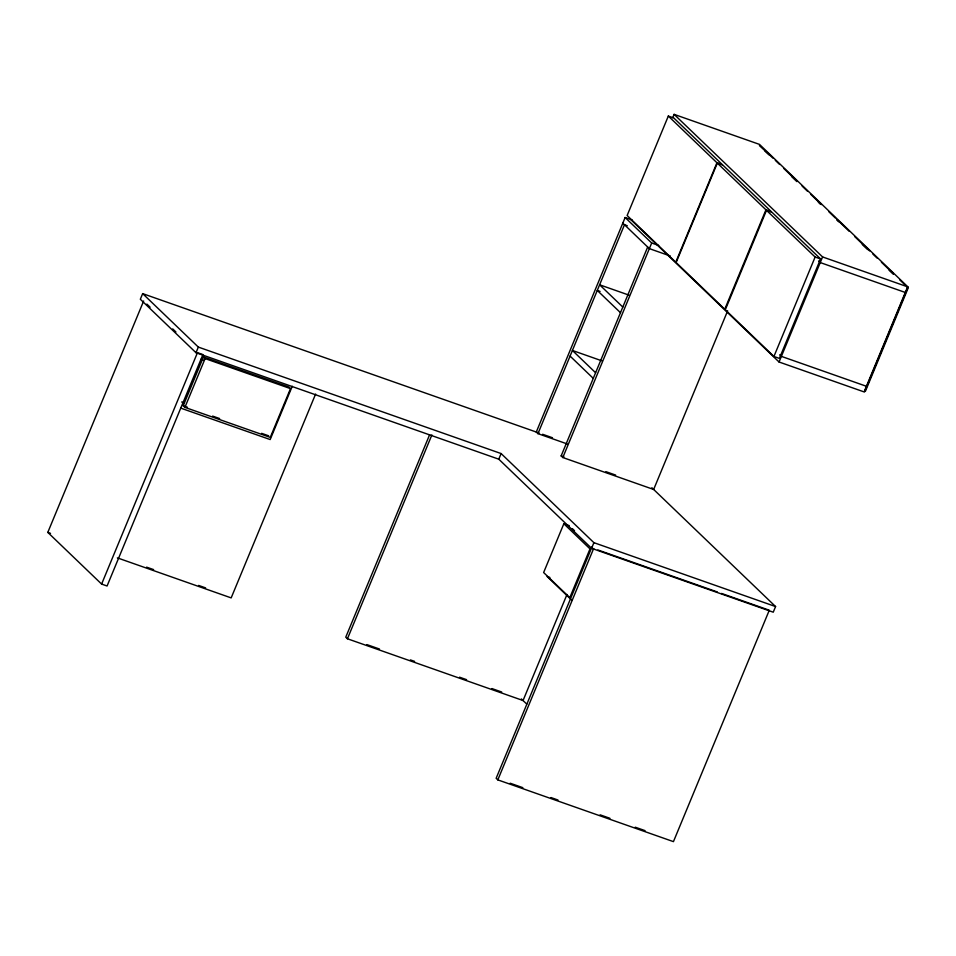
<?xml version="1.0" encoding="UTF-8"?>
<svg xmlns="http://www.w3.org/2000/svg" width="956" height="956" viewBox="0 0 956 956"><rect width="100%" height="100%" fill="white"/><g stroke="black" fill="none" stroke-linecap="round" stroke-linejoin="round"><path stroke-width="1.43" d="M539.076 433.02L142.659 293.623L140.329 299.252L196.004 352.716L498.781 459.191L591.573 548.302L773.249 612.187L775.579 606.558L651.861 487.739M101.611 584.08L197.474 352.668L202.923 354.592L107.072 586.004L101.611 584.08L47.8 532.396L143.651 300.985M196.004 352.716L198.334 347.088L142.659 293.623M183.229 405.762L203.437 356.982L288.82 387.001L290.493 388.614L270.285 437.394L184.902 407.364L183.229 405.762L187.436 407.244M184.902 407.364L205.11 358.584L203.437 356.982M292.249 386.272L270.178 439.557L180.744 408.116M315.611 394.039L231.173 597.894L117.373 557.874M429.638 434.693L345.761 637.174L347.434 638.775L523.052 700.533L566.992 594.477M347.434 638.775L431.885 434.92M498.781 459.191L501.123 453.562L198.334 347.088M632.131 219.976L625.14 217.514L536.28 432.04L537.953 433.642L567.302 443.966M668.328 116.058L627.136 215.506L675.761 262.195L716.952 162.759L668.328 116.058L673.789 117.982L722.401 164.671L716.952 162.759M537.953 433.642L624.483 224.756L627.279 225.736M672.713 117.743L674.111 114.362L759.494 144.392L907.961 286.955L864.439 392.032L779.044 362.001L630.59 219.438M727.659 310.808L653.653 489.472L562.821 457.53L561.148 455.916L647.678 247.03M562.821 457.53L651.681 243.003L625.14 217.514M563.837 523.757L543.629 572.536L569.8 597.667L590.007 548.887L563.837 523.757L569.286 525.669M717.323 163.106L676.131 262.553L724.756 309.242L765.947 209.806L717.323 163.106L722.772 165.03L771.396 211.718L765.947 209.806M592.003 546.868L496.152 778.28L497.825 779.881L673.442 841.639L769.293 610.227L721.517 593.437M591.573 548.302L593.903 542.673L501.123 453.562M497.825 779.881L593.676 548.469M766.497 210.332L725.305 309.78L773.93 356.469L779.379 358.392L820.571 258.945L771.946 212.256L766.497 210.332L815.121 257.033L820.571 258.945M773.93 356.469L815.121 257.033M779.044 362.001L822.578 256.937L674.111 114.362M759.387 145.587L773.153 158.266M822.578 256.937L907.961 286.955M905.631 292.584L820.236 262.565L818.575 260.964M651.681 243.003L658.66 245.465M670.311 256.005L649.351 248.632L622.81 223.142M628.952 295.117L599.615 284.792L622.81 307.067M600.069 291.401L597.273 290.421L620.48 312.696M866.769 386.403L781.387 356.373L779.714 354.772M601.754 360.782L572.405 350.458L595.6 372.744M542.626 434.275L552.472 437.74M561.148 455.916L563.944 456.908M605.865 471.643L615.652 475.084M205.11 358.584L290.493 388.614M200.915 359.313L203.736 360.304M593.903 542.673L775.579 606.558M181.676 401.986L184.472 402.978M597.894 549.963L717.311 591.955M212.626 416.099L219.629 418.561M261.621 433.331L268.612 435.793M549.891 577.46L547.083 576.468L571.7 600.117M47.8 532.396L50.525 533.352M146.603 567.147L153.629 569.609M198.585 585.419L205.612 587.892M366.841 644.583L379.484 649.028M410.399 659.903L414.605 661.385M459.561 677.195L466.588 679.668M491.886 688.559L501.709 692.013M510.205 783.227L522.848 787.672M550.943 797.543L557.969 800.017M600.117 814.835L609.952 818.3M635.238 827.191L645.073 830.645M775.304 160.321L779.594 164.444M783.872 168.555L796.742 180.911M802.096 186.05L807.45 191.2M810.676 194.283L821.383 204.584M828.888 211.79L835.317 217.956M837.468 220.023L849.251 231.34M854.616 236.491L869.613 250.902M872.828 253.985L877.118 258.096M881.408 262.219L893.191 273.536M899.632 279.714L904.985 284.864M764.752 150.737L769.03 154.86M791.544 176.466L796.898 181.616M818.336 202.206L820.475 204.261M836.56 219.701L838.699 221.756M862.276 244.401L867.642 249.552M889.068 270.13L893.358 274.252M570.075 356.086L593.27 378.373M572.429 528.692L574.52 530.7M146.877 304.092L150.116 307.187M172.713 328.9L175.94 331.995M521.379 698.932L526.768 704.094M907.292 287.637L864.547 390.825L865.455 391.147L908.2 287.947L907.292 287.637"/></g></svg>
